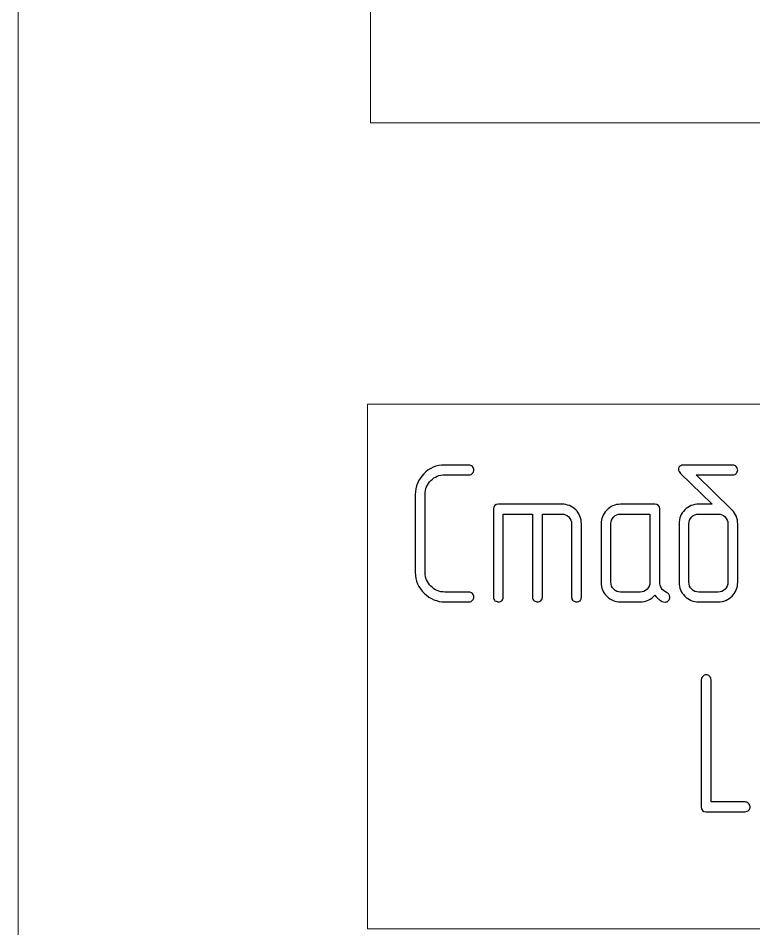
# Model space of a CAD drawing. Header units: millimetres. Extents: x -200 to 200, y -144 to 143.
# Drawn here: x -109.32 to -78.21, y -34.12 to 4.42 of the extents above; entities that cross this region are included whole.
import ezdxf

# ---------------------------------------------------------------- set-up
doc = ezdxf.new("R2010")
doc.units = ezdxf.units.MM
doc.header["$MEASUREMENT"] = 0
doc.layers.add('BLACK', color=7, linetype='Continuous')

msp = doc.modelspace()

# ---------------------------------------------------------------- linework, layer by layer
at = {"layer": 'BLACK', "color": 250, "lineweight": 20}
for points in [[(-94.4186, -0.0133), (-49.2316, -0.0133), (-49.2316, 26.5643), (-94.4186, 26.5643), (-94.4186, -0.0133)], [(-94.5513, -34.1185), (-49.3643, -34.1185), (-49.3643, -11.9203), (-94.5513, -11.9203), (-94.5513, -34.1185)]]:
    msp.add_lwpolyline(points, close=True, dxfattribs=at)
msp.add_open_spline([(-39.771, 92.8986), (-39.771, 92.8986), (-109.3226, 92.8986), (-109.3226, 92.8986), (-109.3226, 92.8986), (-109.3226, -92.0979), (-109.3226, -92.0979), (-109.3226, -92.0979), (-40.0365, -92.0979), (-40.0365, -92.0979)], degree=3, knots=[0, 0, 0, 0, 0.3333333, 0.3333333, 0.3333333, 0.6666667, 0.6666667, 0.6666667, 1, 1, 1, 1], dxfattribs=at)
at = {"layer": 'BLACK', "color": 250}
for points, knots in [([(-90.2574, -20.2833), (-90.2574, -20.2833), (-91.2861, -20.2833), (-91.2861, -20.2833), (-91.6079, -20.2833), (-91.8957, -20.1619), (-92.1497, -19.9206), (-92.4023, -19.6793), (-92.5293, -19.3872), (-92.5293, -19.0429), (-92.5293, -19.0429), (-92.5293, -15.7324), (-92.5293, -15.7324), (-92.5293, -15.4022), (-92.4094, -15.113), (-92.1695, -14.8646), (-91.9296, -14.6163), (-91.6361, -14.4921), (-91.2861, -14.4921), (-91.2861, -14.4921), (-90.2574, -14.4921), (-90.2574, -14.4921), (-90.2066, -14.4921), (-90.1601, -14.5147), (-90.1163, -14.5584), (-90.0726, -14.6021), (-90.05, -14.6501), (-90.05, -14.6995), (-90.05, -14.7489), (-90.0683, -14.7969), (-90.1036, -14.8406), (-90.1403, -14.8844), (-90.1911, -14.9069), (-90.256, -14.9069), (-90.256, -14.9069), (-91.2847, -14.9069), (-91.2847, -14.9069), (-91.5133, -14.9069), (-91.7081, -14.986), (-91.8703, -15.144), (-92.0326, -15.3035), (-92.1145, -15.4996), (-92.1145, -15.7339), (-92.1145, -15.7339), (-92.1145, -19.0415), (-92.1145, -19.0415), (-92.1145, -19.2673), (-92.0326, -19.462), (-91.8703, -19.6243), (-91.7081, -19.7866), (-91.5133, -19.8684), (-91.2847, -19.8684), (-91.2847, -19.8684), (-90.256, -19.8684), (-90.256, -19.8684), (-90.2066, -19.8684), (-90.1601, -19.891), (-90.1163, -19.9348), (-90.0726, -19.9785), (-90.05, -20.0265), (-90.05, -20.0759), (-90.05, -20.1253), (-90.0683, -20.1732), (-90.1036, -20.217), (-90.1403, -20.2607), (-90.1911, -20.2833), (-90.2574, -20.2833)], [0, 0, 0, 0, 0.0454545, 0.0454545, 0.0454545, 0.0909091, 0.0909091, 0.0909091, 0.1363636, 0.1363636, 0.1363636, 0.1818182, 0.1818182, 0.1818182, 0.2272727, 0.2272727, 0.2272727, 0.2727273, 0.2727273, 0.2727273, 0.3181818, 0.3181818, 0.3181818, 0.3636364, 0.3636364, 0.3636364, 0.4090909, 0.4090909, 0.4090909, 0.4545455, 0.4545455, 0.4545455, 0.5, 0.5, 0.5, 0.5454545, 0.5454545, 0.5454545, 0.5909091, 0.5909091, 0.5909091, 0.6363636, 0.6363636, 0.6363636, 0.6818182, 0.6818182, 0.6818182, 0.7272727, 0.7272727, 0.7272727, 0.7727273, 0.7727273, 0.7727273, 0.8181818, 0.8181818, 0.8181818, 0.8636364, 0.8636364, 0.8636364, 0.9090909, 0.9090909, 0.9090909, 0.9545455, 0.9545455, 0.9545455, 1, 1, 1, 1]), ([(-79.1406, -16.383), (-79.1406, -16.383), (-79.1335, -16.3914), (-79.1335, -16.3914), (-79.1335, -16.3914), (-79.1251, -16.3999), (-79.1251, -16.3999), (-78.9713, -16.5594), (-78.8937, -16.7513), (-78.8937, -16.9742), (-78.8937, -16.9742), (-78.8937, -19.4564), (-78.8937, -19.4564), (-78.8937, -19.6822), (-78.9727, -19.8769), (-79.1307, -20.0392), (-79.2902, -20.2015), (-79.4877, -20.2833), (-79.7248, -20.2833), (-79.7248, -20.2833), (-80.5433, -20.2833), (-80.5433, -20.2833), (-80.7719, -20.2833), (-80.968, -20.2015), (-81.1303, -20.0392), (-81.2926, -19.8769), (-81.3744, -19.6822), (-81.3744, -19.4564), (-81.3744, -19.4564), (-81.3744, -16.9785), (-81.3744, -16.9785), (-81.3744, -16.747), (-81.294, -16.5509), (-81.1345, -16.3914), (-80.9736, -16.232), (-80.7761, -16.1516), (-80.5418, -16.1516), (-80.5418, -16.1516), (-79.9774, -16.1516), (-79.9774, -16.1516), (-79.9774, -16.1516), (-81.3081, -14.8491), (-81.3081, -14.8491), (-81.3081, -14.8491), (-81.3744, -14.7616), (-81.3744, -14.7616), (-81.3913, -14.7306), (-81.3998, -14.6995), (-81.3998, -14.6656), (-81.3998, -14.6163), (-81.3786, -14.5753), (-81.3377, -14.5415), (-81.2968, -14.509), (-81.2389, -14.4921), (-81.1641, -14.4921), (-81.1641, -14.4921), (-79.0997, -14.4921), (-79.0997, -14.4921), (-79.0503, -14.4921), (-79.0037, -14.5147), (-78.96, -14.5584), (-78.9162, -14.6021), (-78.8937, -14.6501), (-78.8937, -14.6995), (-78.8937, -14.7489), (-78.912, -14.7969), (-78.9473, -14.8406), (-78.9826, -14.8844), (-79.0334, -14.9069), (-79.0997, -14.9069), (-79.0997, -14.9069), (-80.6561, -14.9069), (-80.6561, -14.9069), (-80.6561, -14.9069), (-79.1406, -16.383), (-79.1406, -16.383)], [0, 0, 0, 0, 0.04, 0.04, 0.04, 0.08, 0.08, 0.08, 0.12, 0.12, 0.12, 0.16, 0.16, 0.16, 0.2, 0.2, 0.2, 0.24, 0.24, 0.24, 0.28, 0.28, 0.28, 0.32, 0.32, 0.32, 0.36, 0.36, 0.36, 0.4, 0.4, 0.4, 0.44, 0.44, 0.44, 0.48, 0.48, 0.48, 0.52, 0.52, 0.52, 0.56, 0.56, 0.56, 0.6, 0.6, 0.6, 0.64, 0.64, 0.64, 0.68, 0.68, 0.68, 0.72, 0.72, 0.72, 0.76, 0.76, 0.76, 0.8, 0.8, 0.8, 0.84, 0.84, 0.84, 0.88, 0.88, 0.88, 0.92, 0.92, 0.92, 0.96, 0.96, 0.96, 1, 1, 1, 1]), ([(-87.5706, -16.5664), (-87.5706, -16.5664), (-88.8068, -16.5664), (-88.8068, -16.5664), (-88.8068, -16.5664), (-88.8068, -20.0773), (-88.8068, -20.0773), (-88.8068, -20.1422), (-88.8265, -20.1958), (-88.8646, -20.2339), (-88.9041, -20.2664), (-88.9535, -20.2833), (-89.0142, -20.2833), (-89.0396, -20.2833), (-89.0876, -20.2664), (-89.1595, -20.2339), (-89.2005, -20.2), (-89.2216, -20.1478), (-89.2216, -20.0773), (-89.2216, -20.0773), (-89.2216, -16.3576), (-89.2216, -16.3576), (-89.2216, -16.2207), (-89.1525, -16.1516), (-89.0156, -16.1516), (-89.0156, -16.1516), (-86.3303, -16.1516), (-86.3303, -16.1516), (-86.1017, -16.1516), (-85.9069, -16.2306), (-85.7461, -16.3886), (-85.5852, -16.5481), (-85.5048, -16.7442), (-85.5048, -16.9785), (-85.5048, -16.9785), (-85.5048, -20.0773), (-85.5048, -20.0773), (-85.5048, -20.1422), (-85.5245, -20.1958), (-85.5626, -20.2339), (-85.6021, -20.2664), (-85.6515, -20.2833), (-85.7122, -20.2833), (-85.7376, -20.2833), (-85.7856, -20.2664), (-85.8575, -20.2339), (-85.8985, -20.2), (-85.9196, -20.1478), (-85.9196, -20.0773), (-85.9196, -20.0773), (-85.9196, -16.9799), (-85.9196, -16.9799), (-85.9196, -16.8642), (-85.9591, -16.7654), (-86.0396, -16.6864), (-86.1186, -16.6059), (-86.216, -16.5664), (-86.3317, -16.5664), (-86.3317, -16.5664), (-87.1558, -16.5664), (-87.1558, -16.5664), (-87.1558, -16.5664), (-87.1558, -20.0773), (-87.1558, -20.0773), (-87.1558, -20.1422), (-87.1755, -20.1958), (-87.2136, -20.2339), (-87.2531, -20.2664), (-87.3025, -20.2833), (-87.3632, -20.2833), (-87.3886, -20.2833), (-87.4366, -20.2664), (-87.5085, -20.2339), (-87.5495, -20.2), (-87.5706, -20.1478), (-87.5706, -20.0773), (-87.5706, -20.0773), (-87.5706, -16.5664), (-87.5706, -16.5664)], [0, 0, 0, 0, 0.0384615, 0.0384615, 0.0384615, 0.0769231, 0.0769231, 0.0769231, 0.1153846, 0.1153846, 0.1153846, 0.1538462, 0.1538462, 0.1538462, 0.1923077, 0.1923077, 0.1923077, 0.2307692, 0.2307692, 0.2307692, 0.2692308, 0.2692308, 0.2692308, 0.3076923, 0.3076923, 0.3076923, 0.3461538, 0.3461538, 0.3461538, 0.3846154, 0.3846154, 0.3846154, 0.4230769, 0.4230769, 0.4230769, 0.4615385, 0.4615385, 0.4615385, 0.5, 0.5, 0.5, 0.5384615, 0.5384615, 0.5384615, 0.5769231, 0.5769231, 0.5769231, 0.6153846, 0.6153846, 0.6153846, 0.6538462, 0.6538462, 0.6538462, 0.6923077, 0.6923077, 0.6923077, 0.7307692, 0.7307692, 0.7307692, 0.7692308, 0.7692308, 0.7692308, 0.8076923, 0.8076923, 0.8076923, 0.8461538, 0.8461538, 0.8461538, 0.8846154, 0.8846154, 0.8846154, 0.9230769, 0.9230769, 0.9230769, 0.9615385, 0.9615385, 0.9615385, 1, 1, 1, 1]), ([(-81.9121, -19.8825), (-81.8133, -19.9164), (-81.7625, -19.9813), (-81.7625, -20.0773), (-81.7625, -20.138), (-81.7823, -20.1888), (-81.8218, -20.2297), (-81.8542, -20.2706), (-81.9008, -20.2918), (-81.9615, -20.2918), (-81.9615, -20.2918), (-82.0363, -20.2833), (-82.0363, -20.2833), (-82.0969, -20.2664), (-82.1633, -20.2283), (-82.2352, -20.1662), (-82.2592, -20.1521), (-82.3142, -20.0984), (-82.4003, -20.0039), (-82.5626, -20.1902), (-82.77, -20.2833), (-83.0198, -20.2833), (-83.0198, -20.2833), (-83.8467, -20.2833), (-83.8467, -20.2833), (-84.0781, -20.2833), (-84.2743, -20.2029), (-84.4337, -20.0434), (-84.5932, -19.884), (-84.6736, -19.6878), (-84.6736, -19.4564), (-84.6736, -19.4564), (-84.6736, -16.9785), (-84.6736, -16.9785), (-84.6736, -16.771), (-84.5946, -16.5819), (-84.438, -16.4098), (-84.2813, -16.2376), (-84.0838, -16.1516), (-83.8467, -16.1516), (-83.8467, -16.1516), (-82.4003, -16.1516), (-82.4003, -16.1516), (-82.262, -16.1516), (-82.1929, -16.2207), (-82.1929, -16.3576), (-82.1929, -16.3576), (-82.1929, -19.4536), (-82.1929, -19.4536), (-82.1929, -19.5368), (-82.1675, -19.6229), (-82.1181, -19.7132), (-82.0772, -19.7767), (-82.008, -19.8332), (-81.9121, -19.8825)], [0, 0, 0, 0, 0.0555556, 0.0555556, 0.0555556, 0.1111111, 0.1111111, 0.1111111, 0.1666667, 0.1666667, 0.1666667, 0.2222222, 0.2222222, 0.2222222, 0.2777778, 0.2777778, 0.2777778, 0.3333333, 0.3333333, 0.3333333, 0.3888889, 0.3888889, 0.3888889, 0.4444444, 0.4444444, 0.4444444, 0.5, 0.5, 0.5, 0.5555556, 0.5555556, 0.5555556, 0.6111111, 0.6111111, 0.6111111, 0.6666667, 0.6666667, 0.6666667, 0.7222222, 0.7222222, 0.7222222, 0.7777778, 0.7777778, 0.7777778, 0.8333333, 0.8333333, 0.8333333, 0.8888889, 0.8888889, 0.8888889, 0.9444444, 0.9444444, 0.9444444, 1, 1, 1, 1]), ([(-82.6078, -19.455), (-82.6078, -19.455), (-82.6078, -16.5664), (-82.6078, -16.5664), (-82.6078, -16.5664), (-83.8453, -16.5664), (-83.8453, -16.5664), (-83.961, -16.5664), (-84.0598, -16.6059), (-84.1388, -16.6864), (-84.2193, -16.7654), (-84.2588, -16.8642), (-84.2588, -16.9785), (-84.2588, -16.9785), (-84.2588, -19.455), (-84.2588, -19.455), (-84.2588, -19.5707), (-84.2193, -19.6695), (-84.1388, -19.7485), (-84.0598, -19.8289), (-83.961, -19.8684), (-83.8453, -19.8684), (-83.8453, -19.8684), (-83.0198, -19.8684), (-83.0198, -19.8684), (-82.9055, -19.8684), (-82.8067, -19.8289), (-82.7277, -19.7485), (-82.6473, -19.6695), (-82.6078, -19.5707), (-82.6078, -19.455)], [0, 0, 0, 0, 0.1, 0.1, 0.1, 0.2, 0.2, 0.2, 0.3, 0.3, 0.3, 0.4, 0.4, 0.4, 0.5, 0.5, 0.5, 0.6, 0.6, 0.6, 0.7, 0.7, 0.7, 0.8, 0.8, 0.8, 0.9, 0.9, 0.9, 1, 1, 1, 1]), ([(-79.3085, -19.455), (-79.3085, -19.455), (-79.3085, -16.9785), (-79.3085, -16.9785), (-79.3085, -16.8642), (-79.348, -16.7654), (-79.4285, -16.6864), (-79.5075, -16.6059), (-79.6077, -16.5664), (-79.7248, -16.5664), (-79.7248, -16.5664), (-80.5433, -16.5664), (-80.5433, -16.5664), (-80.6576, -16.5664), (-80.7563, -16.6073), (-80.8382, -16.6878), (-80.9186, -16.7696), (-80.9595, -16.867), (-80.9595, -16.9785), (-80.9595, -16.9785), (-80.9595, -19.455), (-80.9595, -19.455), (-80.9595, -19.5707), (-80.92, -19.6695), (-80.8396, -19.7485), (-80.7606, -19.8289), (-80.6604, -19.8684), (-80.5433, -19.8684), (-80.5433, -19.8684), (-79.7248, -19.8684), (-79.7248, -19.8684), (-79.6105, -19.8684), (-79.5117, -19.8275), (-79.4299, -19.7471), (-79.3494, -19.6652), (-79.3085, -19.5679), (-79.3085, -19.455)], [0, 0, 0, 0, 0.0833333, 0.0833333, 0.0833333, 0.1666667, 0.1666667, 0.1666667, 0.25, 0.25, 0.25, 0.3333333, 0.3333333, 0.3333333, 0.4166667, 0.4166667, 0.4166667, 0.5, 0.5, 0.5, 0.5833333, 0.5833333, 0.5833333, 0.6666667, 0.6666667, 0.6666667, 0.75, 0.75, 0.75, 0.8333333, 0.8333333, 0.8333333, 0.9166667, 0.9166667, 0.9166667, 1, 1, 1, 1]), ([(-78.5775, -29.1635), (-78.5775, -29.1635), (-80.2299, -29.1635), (-80.2299, -29.1635), (-80.3668, -29.1635), (-80.4359, -29.0944), (-80.4359, -28.9561), (-80.4359, -28.9561), (-80.4359, -23.5769), (-80.4359, -23.5769), (-80.4359, -23.5331), (-80.4148, -23.488), (-80.3738, -23.44), (-80.3315, -23.3934), (-80.2835, -23.3695), (-80.2285, -23.3695), (-80.1791, -23.3695), (-80.1311, -23.3878), (-80.0874, -23.4245), (-80.0436, -23.4598), (-80.0211, -23.5106), (-80.0211, -23.5769), (-80.0211, -23.5769), (-80.0211, -28.7486), (-80.0211, -28.7486), (-80.0211, -28.7486), (-78.5761, -28.7486), (-78.5761, -28.7486), (-78.5267, -28.7486), (-78.4801, -28.7712), (-78.4364, -28.815), (-78.3926, -28.8587), (-78.3701, -28.9067), (-78.3701, -28.9561), (-78.3701, -29.0055), (-78.3884, -29.0534), (-78.4237, -29.0972), (-78.4604, -29.1409), (-78.5112, -29.1635), (-78.5775, -29.1635)], [0, 0, 0, 0, 0.0769231, 0.0769231, 0.0769231, 0.1538462, 0.1538462, 0.1538462, 0.2307692, 0.2307692, 0.2307692, 0.3076923, 0.3076923, 0.3076923, 0.3846154, 0.3846154, 0.3846154, 0.4615385, 0.4615385, 0.4615385, 0.5384615, 0.5384615, 0.5384615, 0.6153846, 0.6153846, 0.6153846, 0.6923077, 0.6923077, 0.6923077, 0.7692308, 0.7692308, 0.7692308, 0.8461538, 0.8461538, 0.8461538, 0.9230769, 0.9230769, 0.9230769, 1, 1, 1, 1])]:
    msp.add_open_spline(points, degree=3, knots=knots, dxfattribs=at)

doc.saveas('drawing.dxf')
